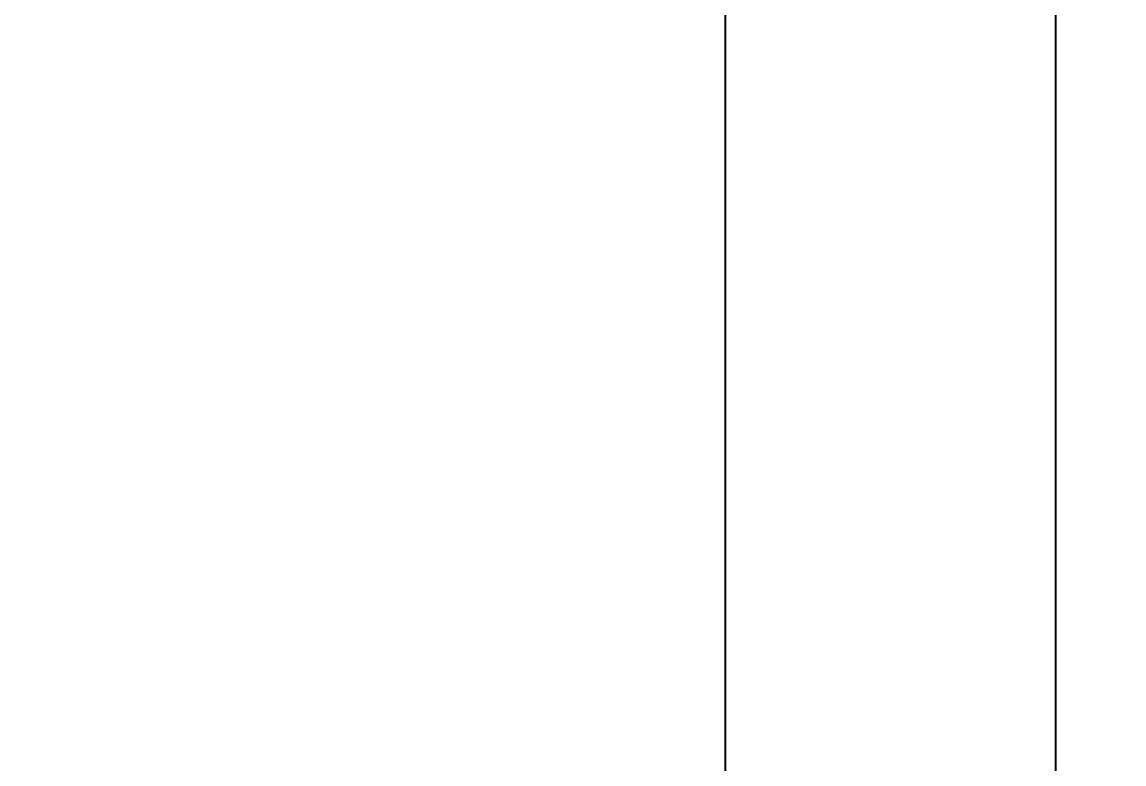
# Model space of a CAD drawing. Header units: millimetres. Extents: x -69 to 65, y -42 to 97.
# Drawn here: x 20.09 to 43.44, y 11.91 to 27.63 of the extents above; entities that cross this region are included whole.
import ezdxf

# ---------------------------------------------------------------- set-up
doc = ezdxf.new("R2010")
doc.units = ezdxf.units.MM
doc.layers.get('Defpoints').update_dxf_attribs({"linetype": 'CONTINUOUS'})
doc.layers.add('2', color=7, linetype='CONTINUOUS')
doc.layers.add('SK2', color=7, linetype='CONTINUOUS')
doc.styles.add('blockfont', font='simplex.shx')
doc.dimstyles.get("Standard").update_dxf_attribs({"dimtxt": 0.18, "dimasz": 0.18, "dimexe": 0.18, "dimexo": 0.0625, "dimgap": 0.09, "dimtad": 0, "dimtih": 1, "dimtoh": 1, "dimdec": 4, "dimzin": 0, "dimdsep": 46, "dimtxsty": 'Standard', "dimcen": 0.09, "dimadec": 0, "dimazin": 0, "dimtfac": 1, "dimtdec": 4, "dimtofl": 0, "dimtmove": 0, "dimatfit": 3, "dimfxl": 1, "dimtolj": 1, "dimtzin": 0, "dimarcsym": 0})

# ---------------------------------------------------------------- blocks, each defined once
blk = doc.blocks.new('DimnDraft3D1')
at = {"layer": '2', "color": 7, "linetype": 'Continuous', "lineweight": -2, "transparency": 16777216}
for p, q in [((0, 0), (0, 76.93)), ((42, 0), (42, 76.93)), ((37.25, 74.93), (4.75, 74.93))]:
    blk.add_line(p, q, dxfattribs=at)
at = {"layer": '2', "color": 7, "linetype": 'Continuous', "lineweight": 18, "transparency": 16777216}
for points in [[(4.75, 75.722), (4.75, 74.138), (0, 74.93)], [(37.25, 75.722), (37.25, 74.138), (42, 74.93)]]:
    blk.add_solid(points, dxfattribs=at)
at = {"layer": 'Defpoints', "color": 0, "linetype": 'Continuous', "lineweight": 18, "transparency": 16777216}
for p in [(0, 74.93), (0, 0), (42, 0)]:
    blk.add_point(p, dxfattribs=at)
at = {"layer": '2', "color": 7, "linetype": 'Continuous', "lineweight": 13, "transparency": 16777216, "insert": (21, 79.5), "char_height": 4.57, "attachment_point": 5, "style": 'blockfont'}
blk.add_mtext('\\A1;\\C7;42', dxfattribs=at)
blk = doc.blocks.new('DimnDraft3D2')
at = {"layer": '2', "color": 7, "linetype": 'Continuous', "lineweight": -2, "transparency": 16777216}
for p, q in [((35, 0), (35, 61.93)), ((42, 0), (42, 61.93)), ((30.25, 59.93), (25.5, 59.93)), ((35, 59.93), (42, 59.93)), ((46.75, 59.93), (59.117, 59.93))]:
    blk.add_line(p, q, dxfattribs=at)
at = {"layer": '2', "color": 7, "linetype": 'Continuous', "lineweight": 18, "transparency": 16777216}
for points in [[(30.25, 60.722), (30.25, 59.138), (35, 59.93)], [(46.75, 60.722), (46.75, 59.138), (42, 59.93)]]:
    blk.add_solid(points, dxfattribs=at)
at = {"layer": 'Defpoints', "color": 0, "linetype": 'Continuous', "lineweight": 18, "transparency": 16777216}
for p in [(35, 59.93), (35, 0), (42, 0)]:
    blk.add_point(p, dxfattribs=at)
at = {"layer": '2', "color": 7, "linetype": 'Continuous', "lineweight": 13, "transparency": 16777216, "insert": (55.308, 64.5), "char_height": 4.57, "attachment_point": 5, "style": 'blockfont'}
blk.add_mtext('\\A1;\\C7;7', dxfattribs=at)
blk = doc.blocks.new('DimnDraft3D3')
at = {"layer": 'Defpoints', "color": 0, "linetype": 'Continuous', "lineweight": 18, "transparency": 16777216}
for p in [(-21, 89.93), (-21, 0), (42, 0)]:
    blk.add_point(p, dxfattribs=at)
at = {"layer": 'SK2', "color": 7, "linetype": 'Continuous', "lineweight": -2, "transparency": 16777216}
for p, q in [((-21, 0), (-21, 91.93)), ((42, 0), (42, 91.93)), ((37.25, 89.93), (-16.25, 89.93))]:
    blk.add_line(p, q, dxfattribs=at)
at = {"layer": 'SK2', "color": 7, "linetype": 'Continuous', "lineweight": 18, "transparency": 16777216}
for points in [[(-16.25, 90.722), (-16.25, 89.138), (-21, 89.93)], [(37.25, 90.722), (37.25, 89.138), (42, 89.93)]]:
    blk.add_solid(points, dxfattribs=at)
at = {"layer": 'SK2', "color": 7, "linetype": 'Continuous', "lineweight": 13, "transparency": 16777216, "insert": (10.5, 94.5), "char_height": 4.57, "attachment_point": 5, "style": 'blockfont'}
blk.add_mtext('\\A1;\\C7;63', dxfattribs=at)

msp = doc.modelspace()

# ---------------------------------------------------------------- dimensions: what is measured, and where the dimension line sits
at = {"layer": '2', "color": 7, "linetype": 'Continuous', "lineweight": 13}
for base, p2, picture, middle in [((0, 74.93), (0, 0), 'DimnDraft3D1', (21, 74.93)), ((35, 59.93), (35, 0), 'DimnDraft3D2', (55.3083, 59.93))]:
    dim = msp.add_linear_dim(base=base, p1=(42, 0), p2=p2, text='\\C7;<>', dimstyle='Standard', override={"dimtxt": 4.57, "dimasz": 4.75, "dimexe": 2, "dimexo": 0, "dimgap": 2.285, "dimtad": 1, "dimtih": 0, "dimdec": 3, "dimzin": 8, "dimtxsty": 'blockfont', "dimsah": 1, "dimclrd": 7, "dimclre": 7, "dimclrt": 7, "dimtm": -0.005, "dimtdec": 3, "dimtofl": 1, "dimtmove": 0}, dxfattribs=at)
    dim.commit()
    dim.dimension.update_dxf_attribs({"geometry": picture, "text_midpoint": middle, "dimtype": 160})
at = {"layer": 'SK2', "color": 7, "linetype": 'Continuous', "lineweight": 13}
dim = msp.add_linear_dim(base=(-21, 89.93), p1=(42, 0), p2=(-21, 0), text='\\C7;<>', dimstyle='Standard', override={"dimtxt": 4.57, "dimasz": 4.75, "dimexe": 2, "dimexo": 0, "dimgap": 2.285, "dimtad": 1, "dimtih": 0, "dimdec": 3, "dimzin": 8, "dimtxsty": 'blockfont', "dimsah": 1, "dimclrd": 7, "dimclre": 7, "dimclrt": 7, "dimtm": -0.005, "dimtdec": 3, "dimtofl": 1, "dimtmove": 0}, dxfattribs=at)
dim.commit()
dim.dimension.update_dxf_attribs({"geometry": 'DimnDraft3D3', "text_midpoint": (10.5, 89.93), "dimtype": 160})

doc.saveas('drawing.dxf')
